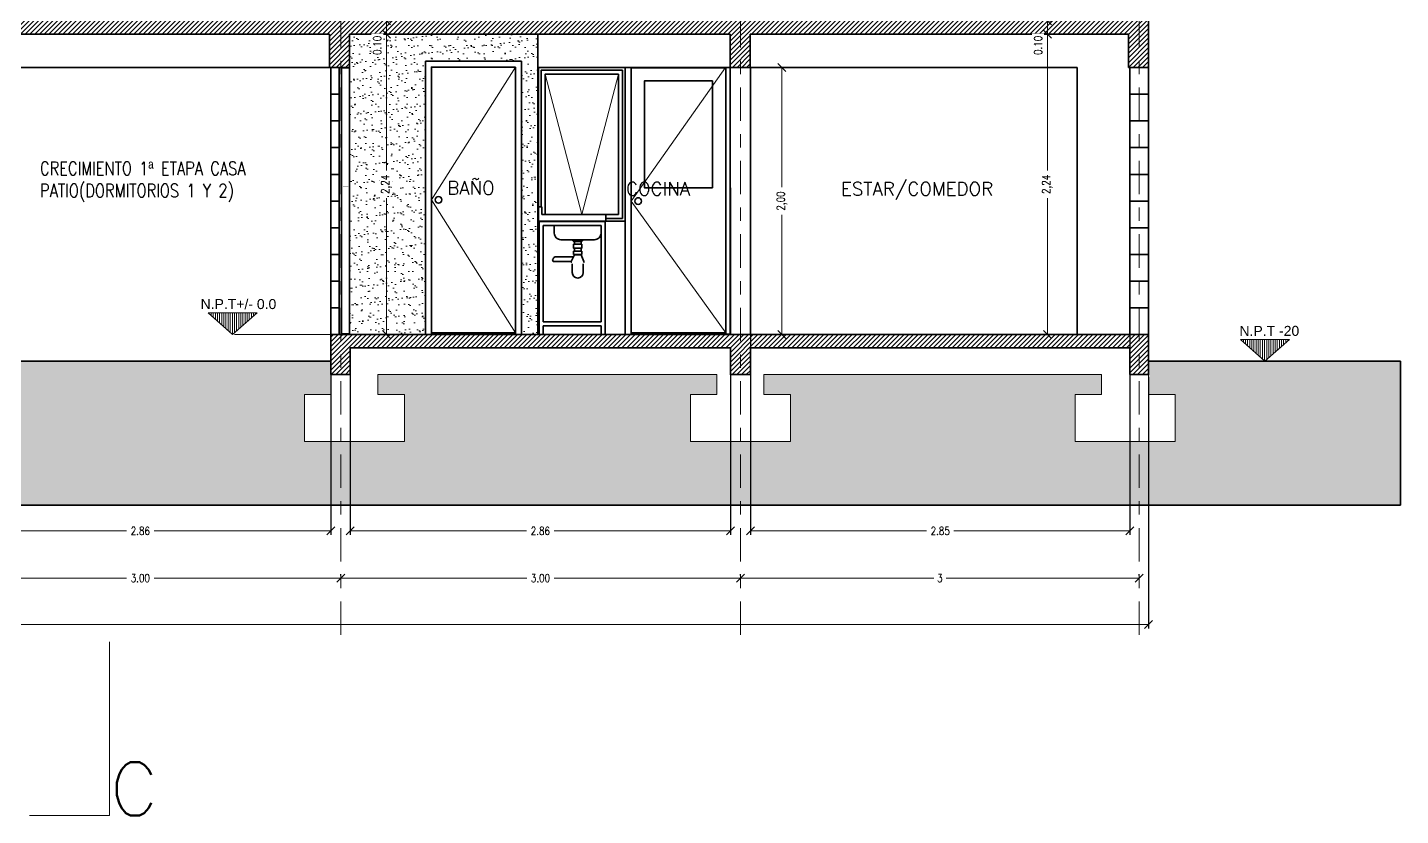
# Model space of a CAD drawing. Header units: metres. Extents: x -89 to 15, y -108 to -10.
# Drawn here: x -23.69 to -13.39, y -40.45 to -34.55 of the extents above; entities that cross this region are included whole.
import ezdxf

# ---------------------------------------------------------------- set-up
doc = ezdxf.new("R2010")
doc.units = ezdxf.units.M
doc.header["$LTSCALE"] = 5
doc.header["$MEASUREMENT"] = 0
doc.linetypes.add('CENTER', pattern=[2, 1.25, -0.25, 0.25, -0.25])
doc.layers.get('0').update_dxf_attribs({"color": 30})
for name, color, linetype, lineweight in [('A-ANNO-DIMS', 3, 'Continuous', 18), ('A-ANNO-SYMB', 3, 'Continuous', 18), ('A-ANNO-TEXT', 3, 'Continuous', 18), ('A-ELEV-MBE1', 7, 'Continuous', 35), ('A-SECT-MCUT', 7, 'Continuous', 35), ('A-SECT-PATT', 8, 'Continuous', 18)]:
    doc.layers.add(name, color=color, linetype=linetype, lineweight=lineweight)
doc.styles.add('E-ARIAL', font='arial.ttf')
doc.styles.add('E-ROMANS', font='romans.shx', dxfattribs={"width": 0.8})
doc.dimstyles.new('E-0050_TICK_12', dxfattribs={"dimscale": 0.001, "dimtxt": 60, "dimasz": 60, "dimexe": 30, "dimexo": 20, "dimgap": 30, "dimtad": 0, "dimzin": 0, "dimdsep": 46, "dimtxsty": 'E-ROMANS', "dimblk": 'OBLIQUE', "dimcen": 30, "dimclrd": 256, "dimclre": 256, "dimclrt": 256, "dimadec": 0, "dimazin": 0, "dimtfac": 1, "dimtmove": 1, "dimatfit": 3, "dimldrblk": 'OPEN90', "dimfxl": 1, "dimtfill": 1, "dimtolj": 1, "dimtzin": 0, "dimlwd": -1, "dimarcsym": 0})
pattern_1 = [(45, (-35.186701, -38.129995), (-0.01767767, 0.01767767), [])]

# ---------------------------------------------------------------- blocks, each defined once
blk = doc.blocks.new('_Oblique')
at = {"color": 0, "linetype": 'ByBlock', "lineweight": -2}
blk.add_line((-0.5, -0.5), (0.5, 0.5), dxfattribs=at)
blk = doc.blocks.new('*D186')
at = {"layer": 'A-ANNO-DIMS', "lineweight": -2, "transparency": 16777216}
for p, q in [((-24.341, -38.655), (-24.341, -38.645)), ((-21.338, -38.655), (-21.338, -38.645))]:
    blk.add_line(p, q, dxfattribs=at)
at = {"layer": 'A-ANNO-DIMS', "transparency": 16777216}
for p, q in [((-24.341, -38.675), (-22.943, -38.675)), ((-21.338, -38.675), (-22.737, -38.675))]:
    blk.add_line(p, q, dxfattribs=at)
at = {"layer": 'A-ANNO-DIMS', "transparency": 16777216, "xscale": 0.06, "yscale": 0.06, "zscale": 0.06, "rotation": 180}
blk.add_blockref('_Oblique', (-24.341, -38.675), dxfattribs=at)
at = {"layer": 'A-ANNO-DIMS', "transparency": 16777216, "xscale": 0.06, "yscale": 0.06, "zscale": 0.06}
blk.add_blockref('_Oblique', (-21.338, -38.675), dxfattribs=at)
at = {"layer": 'A-ANNO-DIMS', "transparency": 16777216, "insert": (-22.84, -38.675), "char_height": 0.06, "attachment_point": 5, "style": 'E-ROMANS', "bg_fill": 3, "box_fill_scale": 1.25, "bg_fill_color": 256, "bg_fill_true_color": 13158600, "bg_fill_transparency": 0}
blk.add_mtext('\\A1;3.00', dxfattribs=at)
blk = doc.blocks.new('_Open90')
at = {"color": 0, "linetype": 'ByBlock', "lineweight": -2}
for p, q in [((0, 0), (-1, 0)), ((-0.5, 0.5), (0, 0)), ((0, 0), (-0.5, -0.5))]:
    blk.add_line(p, q, dxfattribs=at)
blk = doc.blocks.new('*D187')
at = {"layer": 'A-ANNO-DIMS', "lineweight": -2, "transparency": 16777216}
for p, q in [((-21.338, -38.655), (-21.338, -38.645)), ((-18.341, -38.655), (-18.341, -38.645))]:
    blk.add_line(p, q, dxfattribs=at)
at = {"layer": 'A-ANNO-DIMS', "transparency": 16777216}
for p, q in [((-21.338, -38.675), (-19.943, -38.675)), ((-18.341, -38.675), (-19.737, -38.675))]:
    blk.add_line(p, q, dxfattribs=at)
at = {"layer": 'A-ANNO-DIMS', "transparency": 16777216, "xscale": 0.06, "yscale": 0.06, "zscale": 0.06, "rotation": 180}
blk.add_blockref('_Oblique', (-21.338, -38.675), dxfattribs=at)
at = {"layer": 'A-ANNO-DIMS', "transparency": 16777216, "xscale": 0.06, "yscale": 0.06, "zscale": 0.06}
blk.add_blockref('_Oblique', (-18.341, -38.675), dxfattribs=at)
at = {"layer": 'A-ANNO-DIMS', "transparency": 16777216, "insert": (-19.84, -38.675), "char_height": 0.06, "attachment_point": 5, "style": 'E-ROMANS', "bg_fill": 3, "box_fill_scale": 1.25, "bg_fill_color": 256, "bg_fill_true_color": 13158600, "bg_fill_transparency": 0}
blk.add_mtext('\\A1;3.00', dxfattribs=at)
blk = doc.blocks.new('*D188')
at = {"layer": 'A-ANNO-DIMS', "lineweight": -2, "transparency": 16777216}
for p, q in [((-18.341, -38.655), (-18.341, -38.645)), ((-15.351, -38.655), (-15.351, -38.645))]:
    blk.add_line(p, q, dxfattribs=at)
at = {"layer": 'A-ANNO-DIMS', "transparency": 16777216}
for p, q in [((-18.341, -38.675), (-16.892, -38.675)), ((-15.351, -38.675), (-16.8, -38.675))]:
    blk.add_line(p, q, dxfattribs=at)
at = {"layer": 'A-ANNO-DIMS', "transparency": 16777216, "xscale": 0.06, "yscale": 0.06, "zscale": 0.06, "rotation": 180}
blk.add_blockref('_Oblique', (-18.341, -38.675), dxfattribs=at)
at = {"layer": 'A-ANNO-DIMS', "transparency": 16777216, "xscale": 0.06, "yscale": 0.06, "zscale": 0.06}
blk.add_blockref('_Oblique', (-15.351, -38.675), dxfattribs=at)
at = {"layer": 'A-ANNO-DIMS', "transparency": 16777216, "insert": (-16.846, -38.675), "char_height": 0.06, "attachment_point": 5, "style": 'E-ROMANS', "bg_fill": 3, "box_fill_scale": 1.25, "bg_fill_color": 256, "bg_fill_true_color": 13158600, "bg_fill_transparency": 0}
blk.add_mtext('\\A1;3', dxfattribs=at)
blk = doc.blocks.new('*D189')
at = {"layer": 'A-ANNO-DIMS', "lineweight": -2, "transparency": 16777216}
for p, q in [((-33.416, -37.171), (-33.416, -39.052)), ((-15.281, -37.171), (-15.281, -39.052))]:
    blk.add_line(p, q, dxfattribs=at)
at = {"layer": 'A-ANNO-DIMS', "transparency": 16777216}
for p, q in [((-33.416, -39.022), (-24.992, -39.022)), ((-15.281, -39.022), (-24.745, -39.022))]:
    blk.add_line(p, q, dxfattribs=at)
at = {"layer": 'A-ANNO-DIMS', "transparency": 16777216, "xscale": 0.06, "yscale": 0.06, "zscale": 0.06, "rotation": 180}
blk.add_blockref('_Oblique', (-33.416, -39.022), dxfattribs=at)
at = {"layer": 'A-ANNO-DIMS', "transparency": 16777216, "xscale": 0.06, "yscale": 0.06, "zscale": 0.06}
blk.add_blockref('_Oblique', (-15.281, -39.022), dxfattribs=at)
at = {"layer": 'A-ANNO-DIMS', "transparency": 16777216, "insert": (-24.869, -39.022), "char_height": 0.06, "attachment_point": 5, "style": 'E-ROMANS', "bg_fill": 3, "box_fill_scale": 1.25, "bg_fill_color": 256, "bg_fill_true_color": 13158600, "bg_fill_transparency": 0}
blk.add_mtext('\\A1;18.14', dxfattribs=at)
blk = doc.blocks.new('*D192')
at = {"layer": 'A-ANNO-DIMS', "lineweight": -2, "transparency": 16777216}
for p, q in [((-24.27, -36.954), (-24.27, -38.352)), ((-21.411, -36.954), (-21.411, -38.352))]:
    blk.add_line(p, q, dxfattribs=at)
at = {"layer": 'A-ANNO-DIMS', "transparency": 16777216}
for p, q in [((-24.27, -38.322), (-22.944, -38.322)), ((-21.411, -38.322), (-22.737, -38.322))]:
    blk.add_line(p, q, dxfattribs=at)
at = {"layer": 'A-ANNO-DIMS', "transparency": 16777216, "xscale": 0.06, "yscale": 0.06, "zscale": 0.06, "rotation": 180}
blk.add_blockref('_Oblique', (-24.27, -38.322), dxfattribs=at)
at = {"layer": 'A-ANNO-DIMS', "transparency": 16777216, "xscale": 0.06, "yscale": 0.06, "zscale": 0.06}
blk.add_blockref('_Oblique', (-21.411, -38.322), dxfattribs=at)
at = {"layer": 'A-ANNO-DIMS', "transparency": 16777216, "insert": (-22.84, -38.322), "char_height": 0.06, "attachment_point": 5, "style": 'E-ROMANS', "bg_fill": 3, "box_fill_scale": 1.25, "bg_fill_color": 256, "bg_fill_true_color": 13158600, "bg_fill_transparency": 0}
blk.add_mtext('\\A1;2.86', dxfattribs=at)
blk = doc.blocks.new('*D193')
at = {"layer": 'A-ANNO-DIMS', "lineweight": -2, "transparency": 16777216}
for p, q in [((-18.266, -36.576), (-18.266, -38.352)), ((-15.421, -36.571), (-15.421, -38.352))]:
    blk.add_line(p, q, dxfattribs=at)
at = {"layer": 'A-ANNO-DIMS', "transparency": 16777216}
for p, q in [((-18.266, -38.322), (-16.947, -38.322)), ((-15.421, -38.322), (-16.74, -38.322))]:
    blk.add_line(p, q, dxfattribs=at)
at = {"layer": 'A-ANNO-DIMS', "transparency": 16777216, "xscale": 0.06, "yscale": 0.06, "zscale": 0.06, "rotation": 180}
blk.add_blockref('_Oblique', (-18.266, -38.322), dxfattribs=at)
at = {"layer": 'A-ANNO-DIMS', "transparency": 16777216, "xscale": 0.06, "yscale": 0.06, "zscale": 0.06}
blk.add_blockref('_Oblique', (-15.421, -38.322), dxfattribs=at)
at = {"layer": 'A-ANNO-DIMS', "transparency": 16777216, "insert": (-16.843, -38.322), "char_height": 0.06, "attachment_point": 5, "style": 'E-ROMANS', "bg_fill": 3, "box_fill_scale": 1.25, "bg_fill_color": 256, "bg_fill_true_color": 13158600, "bg_fill_transparency": 0}
blk.add_mtext('\\A1;2.85', dxfattribs=at)
blk = doc.blocks.new('*D195')
at = {"layer": 'A-ANNO-DIMS', "lineweight": -2, "transparency": 16777216}
for p, q in [((-21.266, -37.069), (-21.266, -38.352)), ((-18.416, -37.069), (-18.416, -38.352))]:
    blk.add_line(p, q, dxfattribs=at)
at = {"layer": 'A-ANNO-DIMS', "transparency": 16777216}
for p, q in [((-21.266, -38.322), (-19.944, -38.322)), ((-18.416, -38.322), (-19.738, -38.322))]:
    blk.add_line(p, q, dxfattribs=at)
at = {"layer": 'A-ANNO-DIMS', "transparency": 16777216, "xscale": 0.06, "yscale": 0.06, "zscale": 0.06, "rotation": 180}
blk.add_blockref('_Oblique', (-21.266, -38.322), dxfattribs=at)
at = {"layer": 'A-ANNO-DIMS', "transparency": 16777216, "xscale": 0.06, "yscale": 0.06, "zscale": 0.06}
blk.add_blockref('_Oblique', (-18.416, -38.322), dxfattribs=at)
at = {"layer": 'A-ANNO-DIMS', "transparency": 16777216, "insert": (-19.841, -38.322), "char_height": 0.06, "attachment_point": 5, "style": 'E-ROMANS', "bg_fill": 3, "box_fill_scale": 1.25, "bg_fill_color": 256, "bg_fill_true_color": 13158600, "bg_fill_transparency": 0}
blk.add_mtext('\\A1;2.86', dxfattribs=at)
blk = doc.blocks.new('*D212')
at = {"layer": 'A-ANNO-DIMS', "lineweight": -2, "transparency": 16777216}
for p, q in [((-21.249, -34.601), (-20.965, -34.601)), ((-21.249, -36.851), (-20.965, -36.851))]:
    blk.add_line(p, q, dxfattribs=at)
at = {"layer": 'A-ANNO-DIMS', "transparency": 16777216}
for p, q in [((-20.995, -34.601), (-20.995, -35.622)), ((-20.995, -36.851), (-20.995, -35.83))]:
    blk.add_line(p, q, dxfattribs=at)
at = {"layer": 'A-ANNO-DIMS', "transparency": 16777216, "xscale": 0.06, "yscale": 0.06, "zscale": 0.06}
for p, rotation in [((-20.995, -34.601), 90), ((-20.995, -36.851), 270)]:
    blk.add_blockref('_Oblique', p, dxfattribs=dict(at, rotation=rotation))
at = {"layer": 'A-ANNO-DIMS', "transparency": 16777216, "insert": (-20.995, -35.726), "char_height": 0.06, "attachment_point": 5, "rotation": 90, "style": 'E-ROMANS', "bg_fill": 3, "box_fill_scale": 1.25, "bg_fill_color": 256, "bg_fill_true_color": 13158600, "bg_fill_transparency": 0}
blk.add_mtext('\\A1;2,24', dxfattribs=at)
blk = doc.blocks.new('*D213')
at = {"layer": 'A-ANNO-DIMS', "transparency": 16777216}
blk.add_line((-20.995, -34.601), (-20.995, -34.501), dxfattribs=at)
at = {"layer": 'A-ANNO-DIMS', "lineweight": -2, "transparency": 16777216}
for p, q in [((-20.98, -34.501), (-20.965, -34.501)), ((-21.249, -34.601), (-20.965, -34.601))]:
    blk.add_line(p, q, dxfattribs=at)
at = {"layer": 'A-ANNO-DIMS', "transparency": 16777216, "xscale": 0.06, "yscale": 0.06, "zscale": 0.06, "rotation": 90}
blk.add_blockref('_Oblique', (-20.995, -34.501), dxfattribs=at)
at = {"layer": 'A-ANNO-DIMS', "transparency": 16777216, "insert": (-21.064, -34.685), "char_height": 0.06, "attachment_point": 5, "rotation": 90, "style": 'E-ROMANS', "bg_fill": 3, "box_fill_scale": 1.25, "bg_fill_color": 256, "bg_fill_true_color": 13158600, "bg_fill_transparency": 0}
blk.add_mtext('\\A1;0.10', dxfattribs=at)
at = {"layer": 'A-ANNO-DIMS', "transparency": 16777216, "xscale": 0.06, "yscale": 0.06, "zscale": 0.06, "rotation": 270}
blk.add_blockref('_Oblique', (-20.995, -34.601), dxfattribs=at)
blk = doc.blocks.new('*D218')
at = {"layer": 'A-ANNO-DIMS', "lineweight": -2, "transparency": 16777216}
for p, q in [((-18.25, -34.851), (-18, -34.851)), ((-18.25, -36.851), (-18, -36.851))]:
    blk.add_line(p, q, dxfattribs=at)
at = {"layer": 'A-ANNO-DIMS', "transparency": 16777216}
for p, q in [((-18.03, -34.851), (-18.03, -35.748)), ((-18.03, -36.851), (-18.03, -35.954))]:
    blk.add_line(p, q, dxfattribs=at)
at = {"layer": 'A-ANNO-DIMS', "transparency": 16777216, "xscale": 0.06, "yscale": 0.06, "zscale": 0.06}
for p, rotation in [((-18.03, -34.851), 90), ((-18.03, -36.851), 270)]:
    blk.add_blockref('_Oblique', p, dxfattribs=dict(at, rotation=rotation))
at = {"layer": 'A-ANNO-DIMS', "transparency": 16777216, "insert": (-18.03, -35.851), "char_height": 0.06, "attachment_point": 5, "rotation": 90, "style": 'E-ROMANS', "bg_fill": 3, "box_fill_scale": 1.25, "bg_fill_color": 256, "bg_fill_true_color": 13158600, "bg_fill_transparency": 0}
blk.add_mtext('\\A1;2,00', dxfattribs=at)
blk = doc.blocks.new('*D220')
at = {"layer": 'A-ANNO-DIMS', "lineweight": -2, "transparency": 16777216}
for p, q in [((-16.294, -34.601), (-16.01, -34.601)), ((-16.294, -36.851), (-16.01, -36.851))]:
    blk.add_line(p, q, dxfattribs=at)
at = {"layer": 'A-ANNO-DIMS', "transparency": 16777216}
for p, q in [((-16.04, -34.601), (-16.04, -35.622)), ((-16.04, -36.851), (-16.04, -35.83))]:
    blk.add_line(p, q, dxfattribs=at)
at = {"layer": 'A-ANNO-DIMS', "transparency": 16777216, "xscale": 0.06, "yscale": 0.06, "zscale": 0.06}
for p, rotation in [((-16.04, -34.601), 90), ((-16.04, -36.851), 270)]:
    blk.add_blockref('_Oblique', p, dxfattribs=dict(at, rotation=rotation))
at = {"layer": 'A-ANNO-DIMS', "transparency": 16777216, "insert": (-16.04, -35.726), "char_height": 0.06, "attachment_point": 5, "rotation": 90, "style": 'E-ROMANS', "bg_fill": 3, "box_fill_scale": 1.25, "bg_fill_color": 256, "bg_fill_true_color": 13158600, "bg_fill_transparency": 0}
blk.add_mtext('\\A1;2,24', dxfattribs=at)
blk = doc.blocks.new('*D221')
at = {"layer": 'A-ANNO-DIMS', "transparency": 16777216}
blk.add_line((-16.04, -34.601), (-16.04, -34.501), dxfattribs=at)
at = {"layer": 'A-ANNO-DIMS', "lineweight": -2, "transparency": 16777216}
for p, q in [((-16.025, -34.501), (-16.01, -34.501)), ((-16.294, -34.601), (-16.01, -34.601))]:
    blk.add_line(p, q, dxfattribs=at)
at = {"layer": 'A-ANNO-DIMS', "transparency": 16777216, "xscale": 0.06, "yscale": 0.06, "zscale": 0.06, "rotation": 90}
blk.add_blockref('_Oblique', (-16.04, -34.501), dxfattribs=at)
at = {"layer": 'A-ANNO-DIMS', "transparency": 16777216, "insert": (-16.11, -34.685), "char_height": 0.06, "attachment_point": 5, "rotation": 90, "style": 'E-ROMANS', "bg_fill": 3, "box_fill_scale": 1.25, "bg_fill_color": 256, "bg_fill_true_color": 13158600, "bg_fill_transparency": 0}
blk.add_mtext('\\A1;0.10', dxfattribs=at)
at = {"layer": 'A-ANNO-DIMS', "transparency": 16777216, "xscale": 0.06, "yscale": 0.06, "zscale": 0.06, "rotation": 270}
blk.add_blockref('_Oblique', (-16.04, -34.601), dxfattribs=at)

msp = doc.modelspace()

# ---------------------------------------------------------------- hatches: boundary and pattern name
at = {"layer": 'A-SECT-PATT'}
h = msp.add_hatch(dxfattribs=at)
h.set_pattern_fill('ANSI31', color=256, scale=0.2, style=0)
h.set_pattern_definition(pattern_1)
h.paths.add_polyline_path([(-21.271, -34.501), (-21.421, -34.501), (-27.273, -34.501), (-27.273, -34.601), (-24.42, -34.601), (-24.42, -34.851), (-24.27, -34.851), (-24.27, -34.601), (-21.421, -34.601), (-21.421, -34.851), (-21.271, -34.851)])
h = msp.add_hatch(dxfattribs=at)
h.set_pattern_fill('ANSI31', color=256, scale=0.2, style=0)
h.set_pattern_definition(pattern_1)
h.paths.add_polyline_path([(-15.281, -34.501), (-15.431, -34.501), (-21.271, -34.501), (-21.271, -34.601), (-18.417, -34.601), (-18.417, -34.85), (-18.267, -34.85), (-18.267, -34.601), (-15.431, -34.601), (-15.431, -34.851), (-15.281, -34.851)])
h = msp.add_hatch(dxfattribs=at)
h.set_pattern_fill('AR-SAND', color=256, scale=0.05, style=0)
h.set_pattern_definition([(37.5, (-53.8595, -47.525636), (-0.00314967, 0.09634119), [0, -0.076, 0, -0.085, 0, -0.08125]), (7.5, (-53.8595, -47.52564), (0.08848884, 0.1411073), [0, -0.041, 0, -0.0685, 0, -0.02625]), (327.5, (-53.921, -47.52564), (0.1557071, 0.00028295), [0, -0.025, 0, -0.09, 0, -0.1175]), (317.5, (-53.921, -47.52564), (0.15030633, 0.0438838), [0, -0.0125, 0, -0.059, 0, -0.0675])])
h.paths.add_polyline_path([(-20.703, -34.802), (-19.983, -34.802), (-19.983, -36.847), (-20.028, -36.847), (-20.028, -36.837), (-20.658, -36.837), (-20.658, -36.847), (-20.703, -36.847), (-20.703, -36.851), (-19.859, -36.851), (-19.859, -36.847), (-19.859, -34.601), (-21.271, -34.601), (-21.271, -34.851), (-21.271, -35.051), (-21.271, -35.251), (-21.271, -35.451), (-21.271, -35.651), (-21.271, -35.851), (-21.271, -36.051), (-21.271, -36.251), (-21.271, -36.451), (-21.271, -36.651), (-21.271, -36.851), (-21.266, -36.851), (-20.703, -36.851), (-20.703, -36.847)])
h = msp.add_hatch(dxfattribs=at)
h.set_pattern_fill('ANSI31', color=256, scale=0.005, angle=225, style=0)
h.set_pattern_definition([(270, (182.335776, -168.516081), (0.015875, -3e-17), [])])
h.paths.add_polyline_path([(-22.332, -36.689), (-22.148, -36.851), (-21.964, -36.689)])
h = msp.add_hatch(dxfattribs=at)
h.set_pattern_fill('ANSI31', color=256, scale=0.005, angle=225, style=0)
h.set_pattern_definition([(270, (190.07413, -168.716081), (0.015875, -3e-17), [])])
h.paths.add_polyline_path([(-14.593, -36.889), (-14.409, -37.051), (-14.225, -36.889)])

# ---------------------------------------------------------------- linework, layer by layer
at = {"layer": 'A-ANNO-SYMB'}
for p, q in [((-21.329, -34.856), (-21.329, -36.844)), ((-21.329, -34.856), (-21.273, -34.856)), ((-21.273, -34.856), (-21.273, -36.844)), ((-21.411, -36.851), (-22.134, -36.851)), ((-21.329, -36.844), (-21.273, -36.844))]:
    msp.add_line(p, q, dxfattribs=at)
at = {"layer": 'A-ANNO-SYMB', "ltscale": 0.003}
for p, q in [((-19.531, -35.952), (-19.806, -34.901)), ((-19.531, -35.952), (-19.256, -34.901)), ((-21.411, -37.151), (-21.411, -37.301)), ((-21.059, -37.151), (-21.059, -37.301)), ((-21.059, -37.151), (-18.517, -37.151)), ((-18.517, -37.151), (-18.517, -37.301)), ((-18.165, -37.151), (-15.633, -37.151)), ((-18.165, -37.151), (-18.165, -37.301)), ((-15.633, -37.151), (-15.633, -37.301)), ((-15.281, -37.151), (-15.281, -37.301)), ((-21.61, -37.301), (-21.61, -37.651)), ((-21.411, -37.301), (-21.61, -37.301)), ((-20.86, -37.301), (-21.059, -37.301)), ((-20.86, -37.301), (-20.86, -37.651)), ((-18.716, -37.301), (-18.716, -37.651)), ((-18.517, -37.301), (-18.716, -37.301)), ((-17.966, -37.301), (-18.165, -37.301)), ((-17.966, -37.301), (-17.966, -37.651)), ((-15.832, -37.301), (-15.832, -37.651)), ((-15.633, -37.301), (-15.832, -37.301)), ((-15.082, -37.301), (-15.281, -37.301)), ((-15.082, -37.301), (-15.082, -37.651)), ((-20.86, -37.651), (-21.61, -37.651)), ((-17.966, -37.651), (-18.716, -37.651)), ((-15.082, -37.651), (-15.832, -37.651))]:
    msp.add_line(p, q, dxfattribs=at)
at = {"layer": 'A-ANNO-SYMB', "ltscale": 0.2}
for q in [(-23.072, -39.153), (-23.672, -40.453)]:
    msp.add_line((-23.072, -40.453), q, dxfattribs=at)
at = {"layer": 'A-ANNO-SYMB', "linetype": 'CENTER', "ltscale": 0.04}
for points in [[(-21.338, -39.1), (-21.338, -28.552)], [(-18.341, -39.1), (-18.341, -28.552)], [(-15.351, -39.1), (-15.351, -28.552)]]:
    msp.add_lwpolyline(points, dxfattribs=at)
at = {"layer": 'A-ANNO-SYMB', "ltscale": 0.003}
for points in [[(-20.028, -34.847), (-20.658, -35.842), (-20.028, -36.837)], [(-18.453, -34.851), (-19.161, -35.851), (-18.451, -36.837)]]:
    msp.add_lwpolyline(points, dxfattribs=at)
at = {"layer": 'A-ANNO-SYMB'}
for points in [[(-22.148, -36.851), (-22.332, -36.689), (-21.964, -36.689)], [(-14.409, -37.051), (-14.593, -36.889), (-14.225, -36.889)]]:
    msp.add_lwpolyline(points, close=True, dxfattribs=at)
at = {"layer": 'A-ELEV-MBE1'}
for p, q in [((-19.859, -34.601), (-19.859, -36.847)), ((-24.27, -34.851), (-21.271, -34.851)), ((-21.271, -34.851), (-21.411, -34.851)), ((-21.411, -34.851), (-21.349, -34.851)), ((-21.411, -34.851), (-21.411, -35.051)), ((-21.349, -34.851), (-21.411, -34.851)), ((-21.271, -34.851), (-21.273, -34.851)), ((-21.273, -34.851), (-21.271, -34.851)), ((-21.271, -35.051), (-21.271, -34.851)), ((-20.703, -34.802), (-20.703, -36.847)), ((-19.983, -34.802), (-20.703, -34.802)), ((-20.028, -34.847), (-20.658, -34.847)), ((-20.028, -36.851), (-20.028, -34.847)), ((-19.983, -34.802), (-19.983, -36.851)), ((-19.856, -34.851), (-15.816, -34.851)), ((-19.206, -34.851), (-19.206, -36.851)), ((-19.161, -34.851), (-19.161, -36.851)), ((-19.092, -34.854), (-19.092, -34.851)), ((-18.417, -34.851), (-18.417, -36.847)), ((-18.266, -34.851), (-18.266, -36.851)), ((-15.816, -34.851), (-15.816, -36.851)), ((-21.411, -35.051), (-21.349, -35.051)), ((-21.411, -35.051), (-21.411, -35.251)), ((-21.349, -35.051), (-21.411, -35.051)), ((-21.271, -35.051), (-21.273, -35.051)), ((-21.273, -35.051), (-21.271, -35.051)), ((-21.271, -35.251), (-21.271, -35.051)), ((-21.411, -35.251), (-21.411, -35.451)), ((-21.411, -35.251), (-21.349, -35.251)), ((-21.349, -35.251), (-21.411, -35.251)), ((-21.271, -35.251), (-21.273, -35.251)), ((-21.273, -35.251), (-21.271, -35.251)), ((-21.271, -35.451), (-21.271, -35.251)), ((-21.411, -35.451), (-21.349, -35.451)), ((-21.411, -35.451), (-21.411, -35.651)), ((-21.349, -35.451), (-21.411, -35.451)), ((-21.271, -35.451), (-21.273, -35.451)), ((-21.273, -35.451), (-21.271, -35.451)), ((-21.271, -35.651), (-21.271, -35.451)), ((-21.411, -35.651), (-21.349, -35.651)), ((-21.411, -35.651), (-21.411, -35.851)), ((-21.349, -35.651), (-21.411, -35.651)), ((-21.271, -35.651), (-21.273, -35.651)), ((-21.273, -35.651), (-21.271, -35.651)), ((-21.271, -35.851), (-21.271, -35.651)), ((-21.411, -35.851), (-21.349, -35.851)), ((-21.411, -35.851), (-21.411, -36.051)), ((-21.349, -35.851), (-21.411, -35.851)), ((-21.271, -35.851), (-21.273, -35.851)), ((-21.273, -35.851), (-21.271, -35.851)), ((-21.271, -36.051), (-21.271, -35.851)), ((-19.856, -35.895), (-19.831, -35.895)), ((-19.856, -35.895), (-19.856, -36.001)), ((-19.831, -35.895), (-19.831, -35.951)), ((-19.831, -35.951), (-19.831, -35.895)), ((-19.351, -36.001), (-19.856, -36.001)), ((-19.354, -36.005), (-19.85, -36.005)), ((-19.85, -36.005), (-19.85, -36.851)), ((-19.351, -35.951), (-19.831, -35.951)), ((-19.354, -36.005), (-19.354, -36.851)), ((-19.351, -35.951), (-19.351, -36.001)), ((-19.256, -35.952), (-19.351, -35.952)), ((-19.226, -35.982), (-19.351, -35.982)), ((-19.206, -36.002), (-19.351, -36.002)), ((-21.411, -36.051), (-21.349, -36.051)), ((-21.411, -36.051), (-21.411, -36.251)), ((-21.349, -36.051), (-21.411, -36.051)), ((-21.271, -36.051), (-21.273, -36.051)), ((-21.273, -36.051), (-21.271, -36.051)), ((-21.271, -36.251), (-21.271, -36.051)), ((-19.384, -36.035), (-19.82, -36.035)), ((-19.82, -36.035), (-19.82, -36.756)), ((-19.384, -36.035), (-19.384, -36.756)), ((-19.586, -36.174), (-19.586, -36.154)), ((-19.586, -36.227), (-19.586, -36.204)), ((-19.536, -36.174), (-19.536, -36.154)), ((-19.536, -36.227), (-19.536, -36.204)), ((-21.411, -36.251), (-21.411, -36.451)), ((-21.411, -36.251), (-21.349, -36.251)), ((-21.349, -36.251), (-21.411, -36.251)), ((-21.271, -36.251), (-21.273, -36.251)), ((-21.273, -36.251), (-21.271, -36.251)), ((-21.271, -36.451), (-21.271, -36.251)), ((-19.608, -36.303), (-19.744, -36.303)), ((-19.593, -36.268), (-19.736, -36.268)), ((-19.602, -36.321), (-19.602, -36.387)), ((-19.586, -36.253), (-19.586, -36.251)), ((-19.536, -36.253), (-19.586, -36.253)), ((-19.536, -36.253), (-19.536, -36.251)), ((-19.52, -36.321), (-19.52, -36.387)), ((-21.411, -36.451), (-21.411, -36.651)), ((-21.411, -36.451), (-21.349, -36.451)), ((-21.349, -36.451), (-21.411, -36.451)), ((-21.271, -36.451), (-21.273, -36.451)), ((-21.273, -36.451), (-21.271, -36.451)), ((-21.271, -36.651), (-21.271, -36.451)), ((-21.411, -36.651), (-21.411, -36.851)), ((-21.411, -36.651), (-21.349, -36.651)), ((-21.349, -36.651), (-21.411, -36.651)), ((-21.271, -36.651), (-21.273, -36.651)), ((-21.273, -36.651), (-21.271, -36.651)), ((-21.271, -36.851), (-21.271, -36.651)), ((-21.276, -36.851), (-18.417, -36.851)), ((-20.703, -36.847), (-20.703, -36.851)), ((-20.658, -36.851), (-20.658, -36.837)), ((-19.859, -36.847), (-19.859, -36.851)), ((-19.384, -36.756), (-19.82, -36.756)), ((-19.82, -36.786), (-19.82, -36.851)), ((-19.384, -36.786), (-19.82, -36.786)), ((-19.384, -36.786), (-19.384, -36.851)), ((-18.451, -36.847), (-18.451, -36.837)), ((-18.417, -36.847), (-18.451, -36.847)), ((-21.411, -37.051), (-24.27, -37.051)), ((-13.392, -37.051), (-15.276, -37.051)), ((-13.392, -38.13), (-13.392, -37.051)), ((-35.187, -38.13), (-13.392, -38.13))]:
    msp.add_line(p, q, dxfattribs=at)
for points in [[(-21.349, -34.851), (-21.349, -36.851)], [(-21.331, -34.851), (-21.331, -36.851)], [(-19.856, -35.895), (-19.856, -34.851), (-19.206, -34.851), (-19.206, -36.002)], [(-19.836, -35.895), (-19.836, -34.871), (-19.226, -34.871), (-19.226, -35.982)], [(-19.806, -35.951), (-19.806, -34.901), (-19.256, -34.901), (-19.256, -35.952)], [(-19.737, -36.001), (-19.737, -36.005)], [(-19.386, -36.005), (-19.386, -36.001)], [(-19.593, -36.147), (-19.59, -36.154), (-19.561, -36.154)], [(-19.529, -36.147), (-19.532, -36.154), (-19.561, -36.154)], [(-19.586, -36.253), (-19.609, -36.305), (-19.609, -36.309), (-19.609, -36.309)], [(-19.536, -36.253), (-19.514, -36.305), (-19.514, -36.309), (-19.514, -36.309)]]:
    msp.add_lwpolyline(points, dxfattribs=at)
at = {"layer": 'A-ELEV-MBE1', "const_width": 0.0015}
for points in [[(-21.272, -34.882), (-21.272, -34.852), (-21.281, -34.852), (-21.284, -34.855), (-21.301, -34.855), (-21.318, -34.855), (-21.321, -34.852), (-21.33, -34.852), (-21.33, -34.882)], [(-21.272, -35.771), (-21.272, -35.741), (-21.281, -35.741), (-21.284, -35.744), (-21.301, -35.744), (-21.318, -35.744), (-21.321, -35.741), (-21.33, -35.741), (-21.33, -35.771)], [(-21.272, -36.82), (-21.272, -36.85), (-21.281, -36.85), (-21.284, -36.847), (-21.301, -36.847), (-21.318, -36.847), (-21.321, -36.85), (-21.33, -36.85), (-21.33, -36.82)]]:
    msp.add_lwpolyline(points, dxfattribs=at)
at = {"layer": 'A-ELEV-MBE1'}
for points in [[(-20.028, -34.847), (-20.658, -34.847), (-20.658, -36.837), (-20.028, -36.837)], [(-18.451, -34.854), (-19.161, -34.854), (-19.161, -36.837), (-18.451, -36.837)], [(-18.551, -34.951), (-19.061, -34.951), (-19.061, -35.751), (-18.551, -35.751)], [(-19.524, -36.141), (-19.599, -36.141), (-19.599, -36.147), (-19.524, -36.147)], [(-19.531, -36.174), (-19.592, -36.174), (-19.592, -36.204), (-19.531, -36.204)], [(-19.531, -36.227), (-19.592, -36.227), (-19.592, -36.251), (-19.531, -36.251)]]:
    msp.add_lwpolyline(points, close=True, dxfattribs=at)
msp.add_lwpolyline([(-19.737, -36.035), (-19.737, -36.091, 0.414214), (-19.687, -36.141), (-19.436, -36.141, 0.414214), (-19.386, -36.091), (-19.386, -36.035)], format="xyb", dxfattribs=at)
for centre in [(-20.604, -35.842), (-19.107, -35.851)]:
    msp.add_circle(centre, 0.025, dxfattribs=at)
msp.add_arc((-19.561, -36.387), 0.0409, 180, 0, dxfattribs=at)
msp.add_open_spline([(-19.736, -36.268), (-19.736, -36.275), (-19.754, -36.286), (-19.748, -36.298), (-19.744, -36.303)], degree=3, knots=[0.01199805, 0.01199805, 0.01199805, 0.01199805, 0.03527208, 0.0529338, 0.0529338, 0.0529338, 0.0529338], dxfattribs=at)
at = {"layer": 'A-SECT-MCUT'}
for p, q in [((-15.281, -34.601), (-15.281, -34.501)), ((-15.281, -34.501), (-15.281, -34.851)), ((-24.27, -34.601), (-21.421, -34.601)), ((-21.271, -34.601), (-18.417, -34.601)), ((-18.417, -34.651), (-18.416, -36.851)), ((-18.267, -34.601), (-15.431, -34.601)), ((-15.431, -34.851), (-15.431, -34.601)), ((-15.281, -34.851), (-15.431, -34.851)), ((-21.266, -36.851), (-15.416, -36.851)), ((-18.266, -36.851), (-15.421, -36.851)), ((-21.266, -36.951), (-18.416, -36.951)), ((-18.266, -36.951), (-15.421, -36.951))]:
    msp.add_line(p, q, dxfattribs=at)
for points in [[(-21.271, -34.601), (-21.271, -34.851), (-21.421, -34.851), (-21.421, -34.601)], [(-18.267, -34.601), (-18.267, -34.85), (-18.417, -34.85), (-18.417, -34.601)], [(-21.266, -36.951), (-21.266, -37.151), (-21.411, -37.151), (-21.411, -36.851), (-21.266, -36.851)], [(-15.421, -36.951), (-15.421, -37.151), (-15.281, -37.151), (-15.281, -36.851), (-15.421, -36.851)], [(-18.266, -36.951), (-18.266, -37.151), (-18.416, -37.151), (-18.416, -36.951)]]:
    msp.add_lwpolyline(points, dxfattribs=at)
for points in [[(-15.421, -34.851), (-15.281, -34.851), (-15.281, -35.051), (-15.421, -35.051)], [(-15.421, -35.051), (-15.281, -35.051), (-15.281, -35.251), (-15.421, -35.251)], [(-15.421, -35.251), (-15.281, -35.251), (-15.281, -35.451), (-15.421, -35.451)], [(-15.421, -35.451), (-15.281, -35.451), (-15.281, -35.651), (-15.421, -35.651)], [(-15.421, -35.651), (-15.281, -35.651), (-15.281, -35.851), (-15.421, -35.851)], [(-15.421, -35.851), (-15.281, -35.851), (-15.281, -36.051), (-15.421, -36.051)], [(-15.421, -36.051), (-15.281, -36.051), (-15.281, -36.251), (-15.421, -36.251)], [(-15.421, -36.251), (-15.281, -36.251), (-15.281, -36.451), (-15.421, -36.451)], [(-15.421, -36.451), (-15.281, -36.451), (-15.281, -36.651), (-15.421, -36.651)], [(-15.421, -36.651), (-15.281, -36.651), (-15.281, -36.851), (-15.421, -36.851)]]:
    msp.add_lwpolyline(points, close=True, dxfattribs=at)

# ---------------------------------------------------------------- texts
at = {"layer": 'A-ANNO-TEXT'}
for s, height, style, p in [('BAÑO', 0.1, 'E-ROMANS', (-20.539, -35.803)), ('COCINA', 0.1, 'E-ROMANS', (-19.199, -35.809)), ('ESTAR/COMEDOR', 0.1, 'E-ROMANS', (-17.587, -35.809)), ('N.P.T+/- 0.0', 0.075, 'E-ARIAL', (-22.388, -36.66)), ('N.P.T -20', 0.075, 'E-ARIAL', (-14.6, -36.861)), ('C', 0.4, 'E-ROMANS', (-23.068, -40.454))]:
    msp.add_text(s, height=height, dxfattribs=dict(at, style=style)).set_placement(p)
at = {"layer": 'A-ANNO-TEXT', "insert": (-23.592, -35.556), "char_height": 0.1, "width": 1.7716, "attachment_point": 1, "style": 'E-ROMANS'}
msp.add_mtext('CRECIMIENTO 1ª ETAPA CASA PATIO(DORMITORIOS 1 Y 2)', dxfattribs=at)

# ---------------------------------------------------------------- next in the draw order: dimensions: what is measured, and where the dimension line sits
at = {"layer": 'A-ANNO-DIMS'}
dim = msp.add_linear_dim(base=(-21.338, -38.675), p1=(-24.341, -38.675), p2=(-21.338, -38.675), angle=0, dimstyle='E-0050_TICK_12', dxfattribs=at)
dim.commit()
dim.dimension.update_dxf_attribs({"geometry": '*D186', "text_midpoint": (-22.84, -38.675)})

# ---------------------------------------------------------------- next in the draw order: dimensions: what is measured, and where the dimension line sits
dim = msp.add_linear_dim(base=(-18.341, -38.675), p1=(-21.338, -38.675), p2=(-18.341, -38.675), angle=0, dimstyle='E-0050_TICK_12', dxfattribs=at)
dim.commit()
dim.dimension.update_dxf_attribs({"geometry": '*D187', "text_midpoint": (-19.84, -38.675)})

# ---------------------------------------------------------------- next in the draw order: dimensions: what is measured, and where the dimension line sits
dim = msp.add_linear_dim(base=(-15.351, -38.675), p1=(-18.341, -38.675), p2=(-15.351, -38.675), angle=0, text='3', dimstyle='E-0050_TICK_12', dxfattribs=at)
dim.commit()
dim.dimension.update_dxf_attribs({"geometry": '*D188', "text_midpoint": (-16.846, -38.675)})

# ---------------------------------------------------------------- next in the draw order: dimensions: what is measured, and where the dimension line sits
dim = msp.add_linear_dim(base=(-15.280991682, -39.021885736), p1=(-33.415991682, -37.150903041), p2=(-15.280991682, -37.150903041), angle=0, dimstyle='E-0050_TICK_12', dxfattribs=at)
dim.commit()
dim.dimension.update_dxf_attribs({"geometry": '*D189', "text_midpoint": (-24.868783321, -39.021885736), "dimtype": 160})

# ---------------------------------------------------------------- next in the draw order: dimensions: what is measured, and where the dimension line sits
for base, p1, p2, picture, middle in [((-15.420991682, -38.32235163), (-18.265991682, -36.556116356), (-15.420991682, -36.550903041), '*D193', (-16.843491682, -38.32235163)), ((-21.411, -38.322), (-24.27, -36.934), (-21.411, -36.934), '*D192', (-22.84, -38.322))]:
    dim = msp.add_linear_dim(base=base, p1=p1, p2=p2, angle=0, dimstyle='E-0050_TICK_12', dxfattribs=at)
    dim.commit()
    dim.dimension.update_dxf_attribs({"geometry": picture, "text_midpoint": middle})
dim = msp.add_linear_dim(base=(-18.416, -38.322), p1=(-21.266, -37.049), p2=(-18.416, -37.049), angle=0, text='2.86', dimstyle='E-0050_TICK_12', dxfattribs=at)
dim.commit()
dim.dimension.update_dxf_attribs({"geometry": '*D195', "text_midpoint": (-19.841, -38.322)})

# ---------------------------------------------------------------- next in the draw order: hatches: boundary and pattern name
at = {"layer": 'A-SECT-PATT'}
h = msp.add_hatch(dxfattribs=at)
h.set_pattern_fill('ANSI31', color=256, scale=0.2, style=0)
h.set_pattern_definition(pattern_1)
h.paths.add_polyline_path([(-15.281, -36.851), (-15.421, -36.851), (-18.266, -36.851), (-18.416, -36.851), (-21.021, -36.851), (-21.021, -36.851), (-21.16, -36.851), (-21.16, -36.851), (-21.276, -36.851), (-21.411, -36.851), (-21.411, -37.151), (-21.266, -37.151), (-21.266, -36.951), (-18.416, -36.951), (-18.416, -37.151), (-18.266, -37.151), (-18.266, -36.951), (-15.421, -36.951), (-15.421, -37.151), (-15.281, -37.151)])
h = msp.add_hatch(dxfattribs=at)
h.set_pattern_fill('DOTS', color=256, style=0)
h.set_pattern_definition([(0, (-82.26062, -40.94572), (0.03125, 0.0625), [0, -0.0625])])
h.paths.add_polyline_path([(-13.392, -37.051), (-15.281, -37.051), (-15.281, -37.151), (-15.281, -37.301), (-15.082, -37.301), (-15.082, -37.651), (-15.832, -37.651), (-15.832, -37.301), (-15.633, -37.301), (-15.633, -37.151), (-18.165, -37.151), (-18.165, -37.301), (-17.966, -37.301), (-17.966, -37.651), (-18.716, -37.651), (-18.716, -37.301), (-18.517, -37.301), (-18.517, -37.151), (-21.059, -37.151), (-21.059, -37.301), (-20.86, -37.301), (-20.86, -37.651), (-21.61, -37.651), (-21.61, -37.301), (-21.411, -37.301), (-21.411, -37.151), (-21.411, -37.051), (-24.27, -37.051), (-24.27, -37.151), (-24.164, -37.151), (-24.164, -37.301), (-23.965, -37.301), (-23.965, -37.651), (-24.715, -37.651), (-24.715, -38.13), (-13.392, -38.13)])

# ---------------------------------------------------------------- next in the draw order: linework, layer by layer
at = {"layer": 'A-SECT-MCUT'}
msp.add_lwpolyline([(-18.416, -36.851), (-18.266, -36.851)], dxfattribs=at)

# ---------------------------------------------------------------- next in the draw order: dimensions: what is measured, and where the dimension line sits
at = {"layer": 'A-ANNO-DIMS'}
for base, p1, p2, text, picture, middle in [((-20.995, -34.601), (-21.269, -36.851), (-21.269, -34.601), '2,24', '*D212', (-20.995, -35.726)), ((-16.04, -34.601), (-16.314, -36.851), (-16.314, -34.601), '2,24', '*D220', (-16.04, -35.726)), ((-18.03, -34.851), (-18.27, -36.851), (-18.27, -34.851), '2,00', '*D218', (-18.03, -35.851))]:
    dim = msp.add_linear_dim(base=base, p1=p1, p2=p2, angle=90, text=text, dimstyle='E-0050_TICK_12', dxfattribs=at)
    dim.commit()
    dim.dimension.update_dxf_attribs({"geometry": picture, "text_midpoint": middle})

# ---------------------------------------------------------------- next in the draw order: linework, layer by layer
at = {"layer": 'A-ELEV-MBE1'}
msp.add_line((-21.271, -36.851), (-20.707, -36.851), dxfattribs=at)

# ---------------------------------------------------------------- next in the draw order: dimensions: what is measured, and where the dimension line sits
at = {"layer": 'A-ANNO-DIMS'}
for base, p1, p2, picture, middle in [((-20.995, -34.501), (-21.269, -34.601), (-21, -34.501), '*D213', (-21.064, -34.685)), ((-16.04, -34.501), (-16.314, -34.601), (-16.045, -34.501), '*D221', (-16.11, -34.685))]:
    dim = msp.add_linear_dim(base=base, p1=p1, p2=p2, angle=90, dimstyle='E-0050_TICK_12', dxfattribs=at)
    dim.commit()
    dim.dimension.update_dxf_attribs({"geometry": picture, "text_midpoint": middle, "dimtype": 160})

doc.saveas('drawing.dxf')
